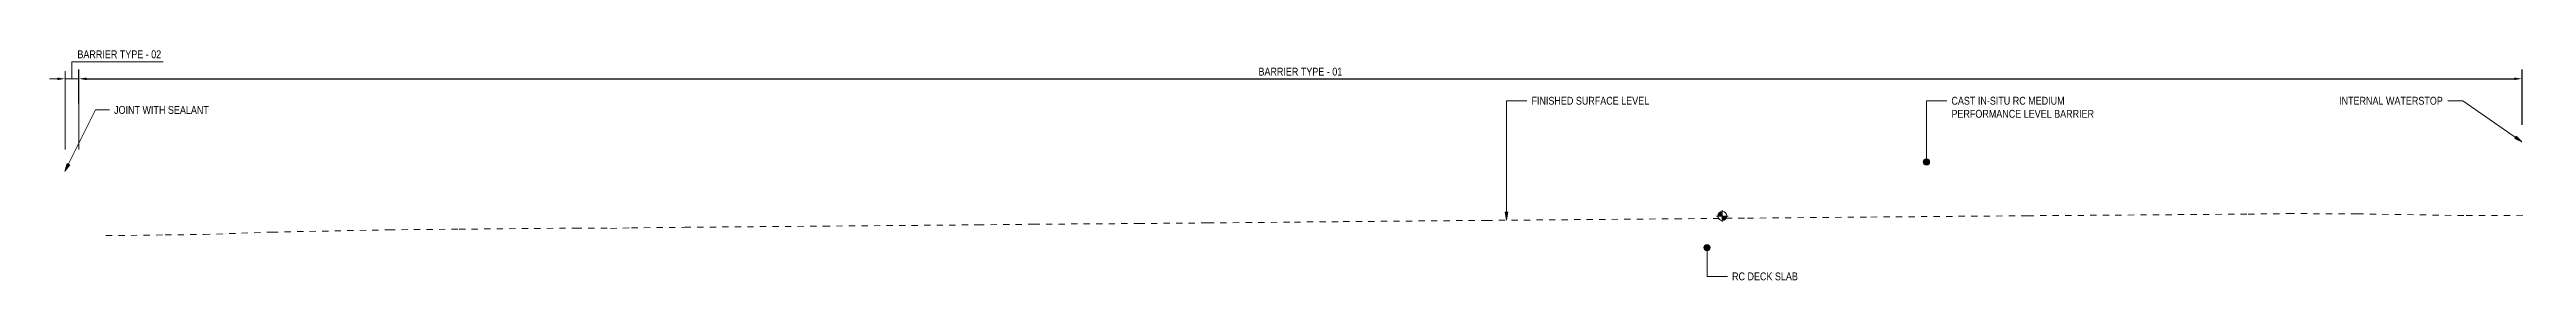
# Model space of a CAD drawing. Header units: metres. Extents: x 0 to 258, y 3 to 25.
# Drawn here: x 124.24 to 163.76, y 21.09 to 24.77 of the extents above; entities that cross this region are included whole.
import ezdxf

# ---------------------------------------------------------------- set-up
doc = ezdxf.new("R2010")
doc.units = ezdxf.units.M
doc.linetypes.add('JacobsDash', pattern=[0.0045, 0.003, -0.0015])
doc.layers.get('Defpoints').update_dxf_attribs({"color": 41})
for name, color, linetype, lineweight in [('A-ANNO-DIMS', 7, 'Continuous', 9), ('A-ANNO-NOTE', 7, 'Continuous', 9), ('A-DETL', 7, 'Continuous', 13), ('G-ANNO-TEXT', 7, 'Continuous', 9)]:
    doc.layers.add(name, color=color, linetype=linetype, lineweight=lineweight)
doc.styles.add('Arial Narrow_2', font='ARIALN.TTF', dxfattribs={"height": 0.125})
doc.dimstyles.new('Dimension_Standard_O__mm__2', dxfattribs={"dimscale": 0.3048, "dimtxt": 0.127929, "dimasz": 0.410105, "dimexe": 0.393701, "dimexo": 0.246063, "dimgap": 0.246063, "dimtad": 1, "dimdec": 0, "dimlfac": 1000, "dimzin": 0, "dimdsep": 46, "dimtxsty": 'Arial Narrow_2', "dimsah": 1, "dimcen": 0.09, "dimaunit": 1, "dimadec": 4, "dimazin": 0, "dimtfac": 1, "dimtdec": 4, "dimtix": 1, "dimtmove": 2, "dimatfit": 3, "dimfxl": 1, "dimtvp": 1, "dimtfill": 1, "dimtolj": 1, "dimtzin": 0, "dimlwd": 18, "dimlwe": 18, "dimarcsym": 2})
doc.dimstyles.new('Dimension_Standard_T_REO', dxfattribs={"dimscale": 0.3048, "dimtxt": 0.127929, "dimasz": 0.410105, "dimexe": 0.492126, "dimexo": 0.0625, "dimgap": 0.164042, "dimtad": 1, "dimdec": 0, "dimlfac": 1000, "dimzin": 0, "dimdsep": 46, "dimtxsty": 'Arial Narrow_2', "dimsah": 1, "dimcen": 0.09, "dimaunit": 1, "dimadec": 4, "dimazin": 0, "dimtfac": 1, "dimtdec": 4, "dimtix": 1, "dimtmove": 0, "dimatfit": 3, "dimfxl": 0.492126, "dimfxlon": 1, "dimtvp": 1, "dimtolj": 1, "dimtzin": 0, "dimlwd": 25, "dimlwe": 25, "dimarcsym": 2})

# ---------------------------------------------------------------- blocks, each defined once
blk = doc.blocks.new('CS_SYMB_SETOUT POINT - 5mm-2022283-Section 163 anotation')
at = {"layer": 'A-ANNO-NOTE'}
h = blk.add_hatch(color=256, dxfattribs=at)
edge = h.paths.add_edge_path()
edge.add_line((330.304, 22.191), (330.304, 22.121))
edge.add_line((330.304, 22.121), (330.234, 22.121))
edge.add_arc((330.304, 22.121), 0.07, 90, 180, ccw=False)
h = blk.add_hatch(color=256, dxfattribs=at)
edge = h.paths.add_edge_path()
edge.add_line((330.304, 22.051), (330.304, 22.121))
edge.add_line((330.304, 22.121), (330.374, 22.121))
edge.add_arc((330.304, 22.121), 0.07, 270, 360, ccw=False)
for p, q in [((330.304, 22.026), (330.304, 22.216)), ((330.304, 22.121), (330.304, 22.191)), ((330.209, 22.121), (330.399, 22.121)), ((330.234, 22.121), (330.304, 22.121)), ((330.374, 22.121), (330.304, 22.121)), ((330.304, 22.121), (330.304, 22.051))]:
    blk.add_line(p, q, dxfattribs=at)
blk.add_circle((330.304, 22.121), 0.07, dxfattribs=at)
for start, end in [(90, 180), (270, 360)]:
    blk.add_arc((330.304, 22.121), 0.07, start, end, dxfattribs=at)
blk = doc.blocks.new('DIMBLOCK41-Section 163 anotation')
at = {"layer": 'A-ANNO-DIMS', "color": 0, "lineweight": 25, "transparency": 16777216}
for p, q in [((124.704, 23.915), (124.704, 24.459)), ((124.829, 24.309), (163.562, 24.309)), ((163.687, 23.573), (163.687, 24.459))]:
    blk.add_line(p, q, dxfattribs=at)
at = {"layer": 'A-ANNO-DIMS', "color": 0, "transparency": 16777216}
for points in [[(124.829, 24.329), (124.829, 24.288), (124.704, 24.309)], [(163.562, 24.329), (163.562, 24.288), (163.687, 24.309)]]:
    blk.add_solid(points, dxfattribs=at)
at = {"layer": 'Defpoints', "color": 0, "transparency": 16777216}
for p in [(163.687, 24.309), (124.704, 23.896), (163.687, 23.554)]:
    blk.add_point(p, dxfattribs=at)
at = {"layer": 'A-ANNO-DIMS', "color": 0, "lineweight": 25, "transparency": 16777216, "insert": (144.195, 24.422), "char_height": 0.125, "width": 1.60581, "attachment_point": 5, "style": 'Arial Narrow_2'}
blk.add_mtext('\\A1;BARRIER TYPE - 01', dxfattribs=at)
blk = doc.blocks.new('DIMBLOCK42-Section 163 anotation')
at = {"layer": 'A-ANNO-DIMS', "color": 0, "lineweight": 18, "transparency": 16777216}
for p, q in [((124.364, 24.309), (124.239, 24.309)), ((124.489, 23.179), (124.489, 24.429)), ((124.489, 24.309), (124.704, 24.309)), ((124.704, 23.179), (124.704, 24.429)), ((124.829, 24.309), (124.954, 24.309))]:
    blk.add_line(p, q, dxfattribs=at)
at = {"layer": 'A-ANNO-DIMS', "color": 0, "transparency": 16777216}
for points in [[(124.364, 24.329), (124.364, 24.288), (124.489, 24.309)], [(124.829, 24.329), (124.829, 24.288), (124.704, 24.309)]]:
    blk.add_solid(points, dxfattribs=at)
at = {"layer": 'Defpoints', "color": 0, "transparency": 16777216}
for p in [(124.704, 24.309), (124.489, 23.104), (124.704, 23.104)]:
    blk.add_point(p, dxfattribs=at)
at = {"layer": 'A-ANNO-DIMS', "color": 0, "lineweight": 18, "transparency": 16777216, "insert": (124.684, 24.762), "char_height": 0.125, "width": 1.60581, "attachment_point": 1, "line_spacing_factor": 0.974696, "style": 'Arial Narrow_2', "bg_fill": 3, "box_fill_scale": 1.1, "bg_fill_color": 256, "bg_fill_true_color": 13158600, "bg_fill_transparency": 0}
blk.add_mtext('\\A1;BARRIER TYPE - 02', dxfattribs=at)

msp = doc.modelspace()

# ---------------------------------------------------------------- hatches: boundary and pattern name
at = {"layer": 'G-ANNO-TEXT'}
for points in [[(163.684, 23.3021), (163.5941, 23.3917), (163.5688, 23.3555)], [(124.4853, 22.8347), (124.5606, 22.9369), (124.5211, 22.9564)], [(147.4841, 22.0557), (147.5062, 22.1807), (147.4621, 22.1807)]]:
    msp.add_hatch(color=256, dxfattribs=at).paths.add_polyline_path(points)
h = msp.add_hatch(color=256, dxfattribs=at)
edge = h.paths.add_edge_path()
edge.add_arc((154.1841, 22.9832), 0.05, 0, 360)
h = msp.add_hatch(color=256, dxfattribs=at)
edge = h.paths.add_edge_path()
edge.add_arc((150.6841, 21.6167), 0.05, 0, 360)

# ---------------------------------------------------------------- linework, layer by layer
at = {"layer": 'A-DETL', "lineweight": 18}
for p, q in [((124.5932, 24.3015), (124.5932, 24.5815)), ((124.5932, 24.5815), (126.0532, 24.5815))]:
    msp.add_line(p, q, dxfattribs=at)
at = {"layer": 'A-DETL', "color": 8, "linetype": 'JacobsDash', "lineweight": 9, "true_color": 0x808080}
for p, q in [((155.797, 22.1249), (159.3169, 22.1512)), ((159.3169, 22.1512), (159.9569, 22.1598)), ((159.9569, 22.1598), (161.0568, 22.1551)), ((161.0568, 22.1551), (162.7966, 22.1275)), ((162.7966, 22.1275), (163.7566, 22.1323)), ((125.1394, 21.8082), (126.0843, 21.8189)), ((126.0843, 21.8189), (126.7043, 21.826)), ((126.7043, 21.826), (127.7886, 21.8639)), ((127.7886, 21.8639), (129.6533, 21.9007)), ((129.6533, 21.9007), (130.7732, 21.9104)), ((130.7732, 21.9104), (132.6331, 21.9288)), ((132.6331, 21.9288), (133.1881, 21.924)), ((133.1881, 21.924), (133.523, 21.9325)), ((133.523, 21.9325), (134.373, 21.9408)), ((134.373, 21.9408), (136.5929, 21.9598)), ((136.5929, 21.9598), (139.0528, 21.9801)), ((139.0528, 21.9801), (139.9377, 21.9898)), ((139.9377, 21.9898), (141.6127, 22.0011)), ((141.6127, 22.0011), (142.7177, 22.0108)), ((142.7177, 22.0108), (143.3245, 22.0159)), ((143.3245, 22.0159), (144.0995, 22.0239)), ((144.0995, 22.0239), (144.8794, 22.031)), ((144.8794, 22.031), (147.1623, 22.0509)), ((147.1623, 22.0509), (150.1822, 22.0763)), ((150.1822, 22.0763), (151.3272, 22.0871)), ((151.3272, 22.0871), (153.2971, 22.1047)), ((153.2971, 22.1047), (155.797, 22.1249))]:
    msp.add_line(p, q, dxfattribs=at)
at = {"layer": 'G-ANNO-TEXT'}
for p, q in [((124.4853, 22.8347), (124.9703, 23.8125)), ((124.9703, 23.8125), (125.194, 23.8125)), ((147.4841, 23.9587), (147.8075, 23.9587)), ((147.4841, 22.0557), (147.4841, 23.9587)), ((154.1841, 23.9587), (154.5075, 23.9587)), ((154.1841, 22.9832), (154.1841, 23.9587)), ((162.5058, 23.9587), (162.5025, 23.9587)), ((162.7419, 23.9587), (162.5058, 23.9587)), ((163.684, 23.3021), (162.7419, 23.9587)), ((163.5941, 23.3917), (163.5688, 23.3555)), ((163.5688, 23.3555), (163.684, 23.3021)), ((163.684, 23.3021), (163.5941, 23.3917)), ((124.5211, 22.9564), (124.4853, 22.8347)), ((124.4853, 22.8347), (124.5606, 22.9369)), ((124.5606, 22.9369), (124.5211, 22.9564)), ((147.5062, 22.1807), (147.4621, 22.1807)), ((147.4621, 22.1807), (147.4841, 22.0557)), ((147.4841, 22.0557), (147.5062, 22.1807)), ((150.6841, 21.6167), (150.6841, 21.158)), ((150.6841, 21.158), (151.0075, 21.158))]:
    msp.add_line(p, q, dxfattribs=at)
for centre in [(154.1841, 22.9832), (150.6841, 21.6167)]:
    msp.add_circle(centre, 0.05, dxfattribs=at)

# ---------------------------------------------------------------- block references
at = {"layer": 'A-ANNO-NOTE'}
msp.add_blockref('CS_SYMB_SETOUT POINT - 5mm-2022283-Section 163 anotation', (-179.3769, 0), dxfattribs=at)

# ---------------------------------------------------------------- dimensions: what is measured, and where the dimension line sits
at = {"layer": 'A-ANNO-DIMS', "lineweight": 25}
dim = msp.add_linear_dim(base=(163.6867, 24.3086), p1=(124.7041, 23.8964), p2=(163.6867, 23.5542), text='BARRIER TYPE - 01', dimstyle='Dimension_Standard_T_REO', override={"dimpost": '<>', "dimfxl": 38.984125}, dxfattribs=at)
dim.commit()
dim.dimension.update_dxf_attribs({"geometry": 'DIMBLOCK41-Section 163 anotation', "text_midpoint": (144.1954, 24.4225)})

# ---------------------------------------------------------------- next in the draw order: texts
at = {"layer": 'G-ANNO-TEXT', "char_height": 0.125, "attachment_point": 1, "style": 'Arial Narrow_2', "bg_fill": 3, "box_fill_scale": 1, "bg_fill_color": 256, "bg_fill_transparency": 0}
for s, insert in [('JOINT WITH SEALANT', (125.269, 23.875)), ('FINISHED SURFACE LEVEL', (147.8825, 24.0212)), ('CAST IN-SITU RC MEDIUM ', (154.5825, 24.0212)), ('INTERNAL WATERSTOP', (160.7673, 24.0212)), ('RC DECK SLAB', (151.0825, 21.2205))]:
    msp.add_mtext(s, dxfattribs=dict(at, insert=insert))

# ---------------------------------------------------------------- next in the draw order: texts
at = {"layer": 'G-ANNO-TEXT', "insert": (154.5825, 23.8129), "char_height": 0.125, "attachment_point": 1, "style": 'Arial Narrow_2', "bg_fill": 3, "box_fill_scale": 1, "bg_fill_color": 256, "bg_fill_transparency": 0}
msp.add_mtext('PERFORMANCE LEVEL BARRIER', dxfattribs=at)

# ---------------------------------------------------------------- next in the draw order: dimensions: what is measured, and where the dimension line sits
at = {"layer": 'A-ANNO-DIMS', "lineweight": 18}
dim = msp.add_linear_dim(base=(124.7041, 24.3086), p1=(124.4891, 23.1035), p2=(124.7041, 23.1035), text='BARRIER TYPE - 02', dimstyle='Dimension_Standard_O__mm__2', override={"dimpost": '<>', "dimfxl": 0.215}, dxfattribs=at)
dim.commit()
dim.dimension.update_dxf_attribs({"geometry": 'DIMBLOCK42-Section 163 anotation', "text_midpoint": (125.4865, 24.6788), "dimtype": 160})

doc.saveas('drawing.dxf')
